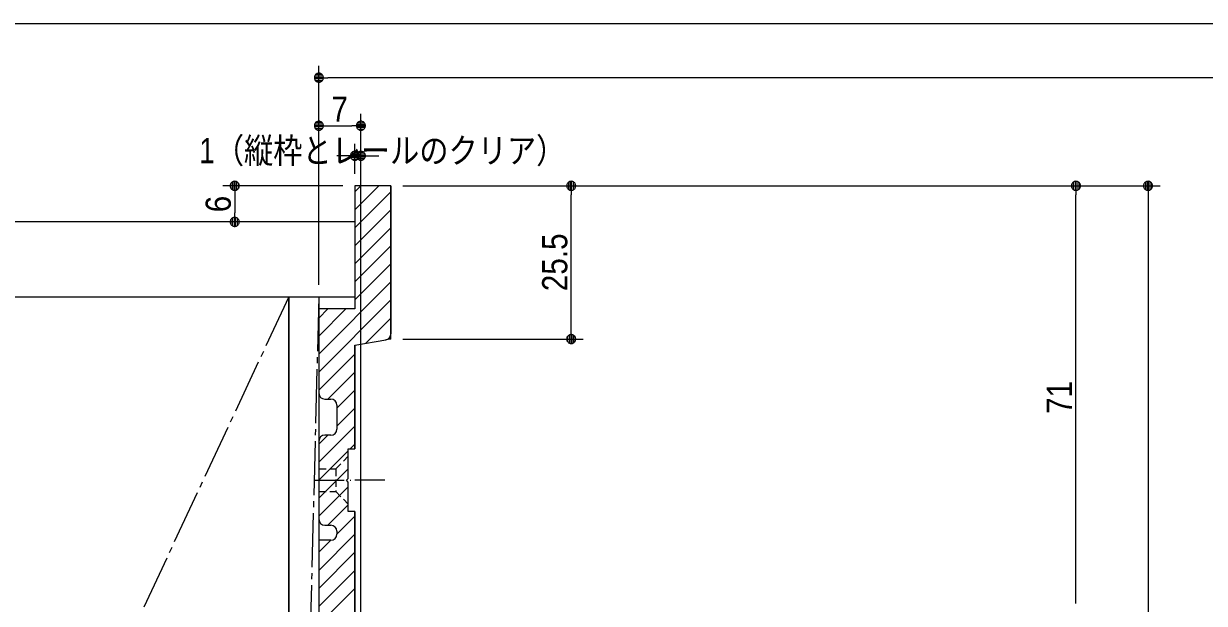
# Model space of a CAD drawing. Units: millimetres, scale not verified. Extents: x -606 to 606, y -304 to 304.
# Drawn here: x -389.9 to -193.4, y 180.5 to 277 of the extents above; entities that cross this region are included whole.
import ezdxf
from ezdxf.enums import TextEntityAlignment as Align

# ---------------------------------------------------------------- set-up
doc = ezdxf.new("R2010")
doc.units = ezdxf.units.MM
doc.header["$LTSCALE"] = 2
for name, pattern in [('CHAIN1', [8, 5, -1, 1, -1]), ('CHAIN2', [12, 9, -1, 1, -1]), ('DASHED1', [1.8, 1.2, -0.6])]:
    doc.linetypes.add(name, pattern=pattern)
for name, color, linetype, lineweight in [('0-0_1図面枠', 7, 'Continuous', 9), ('0-1_3一般', 7, 'Continuous', 9), ('0-2_2寸法-1', 7, 'Continuous', 9), ('0-3_0', 7, 'Continuous', 9), ('0-5_2寸法-2', 7, 'Continuous', 9)]:
    doc.layers.add(name, color=color, linetype=linetype, lineweight=lineweight)
doc.styles.add('ＭＳ Ｐゴシック', font='')
doc.styles.get('ＭＳ Ｐゴシック').set_extended_font_data('MS PGothic')

# ---------------------------------------------------------------- blocks, each defined once
blk = doc.blocks.new('グループ-2')
at = {"layer": '0-0_1図面枠'}
blk.add_lwpolyline([(-800, 554), (800, 554), (800, -554), (-800, -554)], close=True, dxfattribs=at)
blk = doc.blocks.new('図面枠')
at = {"layer": '0-0_1図面枠'}
blk.add_blockref('グループ-2', (0, 0), dxfattribs=at)
blk = doc.blocks.new('_Dot')
at = {"layer": '0-3_0'}
for p, q in [((-1, 0), (-2, 0)), ((0.978, 0.2), (-0.978, 0.2)), ((0.799, 0.6), (-0.799, 0.6)), ((0.916, -0.398), (-0.916, -0.398)), ((0.6, -0.798), (-0.6, -0.798))]:
    blk.add_line(p, q, dxfattribs=at)
for points in [[(1, 0), (0.992, 0.125), (0.969, 0.249), (0.93, 0.368), (0.876, 0.482), (0.809, 0.588), (0.729, 0.685), (0.637, 0.771), (0.536, 0.844), (0.426, 0.905), (0.309, 0.951), (0.187, 0.982), (0.063, 0.998), (-0.063, 0.998), (-0.187, 0.982), (-0.309, 0.951), (-0.426, 0.905), (-0.536, 0.844), (-0.637, 0.771), (-0.729, 0.685), (-0.809, 0.588), (-0.876, 0.482), (-0.93, 0.368), (-0.969, 0.249), (-0.992, 0.125), (-1, 0), (0, 0)], [(-1, 0), (-0.992, -0.125), (-0.969, -0.249), (-0.93, -0.368), (-0.876, -0.482), (-0.809, -0.588), (-0.729, -0.685), (-0.637, -0.771), (-0.536, -0.844), (-0.426, -0.905), (-0.309, -0.951), (-0.187, -0.982), (-0.063, -0.998), (0.063, -0.998), (0.187, -0.982), (0.309, -0.951), (0.426, -0.905), (0.536, -0.844), (0.637, -0.771), (0.729, -0.685), (0.809, -0.588), (0.876, -0.482), (0.93, -0.368), (0.969, -0.249), (0.992, -0.125), (1, 0), (0, 0)]]:
    blk.add_lwpolyline(points, close=True, dxfattribs=at)
blk = doc.blocks.new('グループ-7')
at = {"layer": '0-1_3一般'}
for p, q in [((-312, 498), (-310, 500)), ((-312, 492), (-304, 500)), ((-300, 500), (-300, 450.694)), ((-312, 486), (-300, 498)), ((-312, 480), (-300, 492)), ((-312, 488), (-601.241, 488)), ((-312, 488), (-312, 463)), ((-312, 474), (-300, 486)), ((-312, 468), (-300, 480)), ((-312, 462), (-300, 474)), ((-324, 444), (-300, 468)), ((-601.241, 463), (-312, 463)), ((-514, 463), (-334, 463)), ((-334, 78), (-334, 463)), ((-334, 463), (-324, 463)), ((-334, 463), (-334, 78)), ((-324, 463), (-324, 78)), ((-324, 438), (-300, 462)), ((-312, 459), (-324, 459)), ((-324, 459), (-324, 431)), ((-324, 456), (-321, 459)), ((-324, 450), (-315, 459)), ((-308.4, 447.6), (-300, 456)), ((-312, 447), (-301.671, 448.721)), ((-301.072, 448.928), (-300.236, 449.764)), ((-312, 447), (-312, 412.4)), ((-324, 432), (-312, 444)), ((-321, 429), (-312, 438)), ((-322, 429), (-320, 429)), ((-322, 429), (-320, 429)), ((-322, 429), (-320, 429)), ((-318, 426), (-312, 432)), ((-318, 427), (-318, 419)), ((-318, 427), (-318, 419)), ((-318, 427), (-318, 419)), ((-318, 420), (-312, 426)), ((-324, 408), (-312, 420)), ((-324, 414), (-321, 417)), ((-320, 417), (-322, 417)), ((-320, 417), (-322, 417)), ((-320, 417), (-322, 417)), ((-324, 415), (-324, 389)), ((-324, 415), (-324, 389)), ((-324, 415), (-324, 389)), ((-313.6, 412.4), (-312, 414)), ((-324, 402), (-314.2, 411.8)), ((-314.2, 412.4), (-312, 412.4)), ((-314.2, 402.6), (-314.2, 412.4)), ((-324, 396), (-314.2, 405.8)), ((-314.2, 402.6), (-314.8, 402)), ((-314.2, 401.4), (-314.8, 402)), ((-314.2, 391.6), (-314.2, 401.4)), ((-324, 390), (-314.2, 399.8)), ((-321, 387), (-314.2, 393.8)), ((-318, 384), (-312, 390)), ((-312, 391.6), (-314.2, 391.6)), ((-312, 391.6), (-312, 358)), ((-322, 387), (-320, 387)), ((-322, 387), (-320, 387)), ((-322, 387), (-320, 387)), ((-324, 372), (-312, 384)), ((-324, 382), (-324, 358)), ((-320, 382), (-324, 382)), ((-324, 378), (-320, 382)), ((-318, 385), (-318, 384)), ((-318, 385), (-318, 384)), ((-318, 385), (-318, 384)), ((-324, 366), (-312, 378)), ((-324, 360), (-312, 372)), ((-320, 358), (-312, 366))]:
    blk.add_line(p, q, dxfattribs=at)
at = {"layer": '0-1_3一般', "linetype": 'CHAIN2'}
for p, q in [((-334, 463), (-514, 78)), ((-324, 463), (-334, 78))]:
    blk.add_line(p, q, dxfattribs=at)
at = {"layer": '0-1_3一般', "linetype": 'DASHED1'}
for p, q in [((-300, 449), (-301.671, 448.721)), ((-300, 449), (-300, 450.694)), ((-318.4, 405.8), (-314.2, 410)), ((-324, 405.8), (-318.4, 405.8)), ((-318.4, 405.8), (-318.4, 398.2)), ((-324, 398.2), (-318.4, 398.2)), ((-318.4, 398.2), (-314.2, 394))]:
    blk.add_line(p, q, dxfattribs=at)
at = {"layer": '0-1_3一般', "linetype": 'CHAIN1'}
for p, q in [((-325.559, 402), (-313.359, 402)), ((-302.035, 402), (-314.035, 402))]:
    blk.add_line(p, q, dxfattribs=at)
at = {"layer": '0-1_3一般'}
for points in [[(-300, 450.694), (-300, 500), (-312, 500), (-312, 459), (-324, 459), (-324, 431)], [(-300, 450.694), (-300, 500), (-312, 500), (-312, 459), (-324, 459), (-324, 431)], [(-300, 500), (-312, 500), (-312, 459)], [(-320, 382), (-324, 382), (-324, 358), (-312, 358), (-312, 391.6), (-314.2, 391.6), (-314.2, 401.4), (-314.8, 402), (-314.2, 402.6), (-314.2, 412.4), (-312, 412.4), (-312, 447), (-301.671, 448.721)], [(-320, 382), (-324, 382), (-324, 358), (-312, 358), (-312, 391.6), (-314.2, 391.6), (-314.2, 401.4), (-314.8, 402), (-314.2, 402.6), (-314.2, 412.4), (-312, 412.4), (-312, 447), (-301.671, 448.721)]]:
    blk.add_lwpolyline(points, dxfattribs=at)
for centre, start, end in [((-302, 450.694), 279.46232, 0), ((-302, 450.694), 279.46232, 360), ((-302, 450.694), 279.46232, 0), ((-322, 431), 180, 270), ((-322, 431), 180, 270), ((-322, 431), 180, 270), ((-320, 427), 0, 90), ((-320, 427), 360, 90), ((-320, 427), 0, 90), ((-322, 415), 90, 180), ((-322, 415), 90, 180), ((-322, 415), 90, 180), ((-320, 419), 270, 0), ((-320, 419), 270, 0), ((-320, 419), 270, 0), ((-322, 389), 180, 270), ((-322, 389), 180, 270), ((-322, 389), 180, 270), ((-320, 385), 0, 90), ((-320, 385), 360, 90), ((-320, 385), 0, 90), ((-320, 384), 270, 0), ((-320, 384), 270, 360), ((-320, 384), 270, 0)]:
    blk.add_arc(centre, 2, start, end, dxfattribs=at)

msp = doc.modelspace()

# ---------------------------------------------------------------- linework, layer by layer
at = {"layer": '0-2_2寸法-1'}
for p, q in [((-340.75, 262), (-340.75, 270)), ((-25.251, 268), (-339.249, 268)), ((-340.75, 233.5), (-340.75, 262)), ((-333.75, 88.7), (-333.75, 262)), ((-339.249, 260), (-335.251, 260)), ((-336.75, 250), (-356.75, 250)), ((-326.75, 250), (-296.75, 250)), ((-296.75, 250), (-212.75, 250)), ((-212.75, 250), (-200.75, 250)), ((-354.75, 248.499), (-354.75, 245.501)), ((-298.75, 226.001), (-298.75, 248.499)), ((-214.75, 180.501), (-214.75, 248.499)), ((-202.75, 248.499), (-202.75, 22.001)), ((-336.75, 244), (-356.75, 244)), ((-326.75, 224.5), (-296.75, 224.5))]:
    msp.add_line(p, q, dxfattribs=at)
at = {"layer": '0-5_2寸法-2'}
for p, q in [((-334.75, 252), (-334.75, 257)), ((-333.75, 257), (-333.73, 257)), ((-336.251, 255), (-337.751, 255)), ((-334.75, 255), (-333.75, 255)), ((-332.249, 255), (-330.749, 255))]:
    msp.add_line(p, q, dxfattribs=at)

# ---------------------------------------------------------------- block references
at = {"layer": '0-0_1図面枠', "xscale": 0.5, "yscale": 0.5}
msp.add_blockref('図面枠', (-178.75, 0), dxfattribs=at)
at = {"layer": '0-1_3一般', "xscale": 0.5, "yscale": 0.5}
msp.add_blockref('グループ-7', (-178.75, 0), dxfattribs=at)
at = {"layer": '0-2_2寸法-1', "xscale": 0.7503418, "yscale": 0.7503418}
for p, rotation in [((-340.75, 268), 180), ((-340.75, 260), 180), ((-354.75, 250), 90), ((-298.75, 250), 90), ((-214.75, 250), 90), ((-202.75, 250), 90), ((-354.75, 244), 270), ((-298.75, 224.5), 270)]:
    msp.add_blockref('_Dot', p, dxfattribs=dict(at, rotation=rotation))
msp.add_blockref('_Dot', (-333.75, 260), dxfattribs=at)
at = {"layer": '0-5_2寸法-2', "xscale": 0.7503418, "yscale": 0.7503418}
msp.add_blockref('_Dot', (-334.75, 255), dxfattribs=at)
at = {"layer": '0-5_2寸法-2', "xscale": 0.7503418, "yscale": 0.7503418, "rotation": 180}
msp.add_blockref('_Dot', (-333.75, 255), dxfattribs=at)

# ---------------------------------------------------------------- texts
at = {"layer": '0-2_2寸法-1', "style": 'ＭＳ Ｐゴシック', "width": 0.9}
msp.add_text('7', height=4.194, dxfattribs=at).set_placement((-338.667, 259.394), align=Align.BOTTOM_LEFT)
for s, p in [('6', (-354.144, 245.595)), ('25.5', (-298.144, 232.464)), ('71', (-214.155, 212.03))]:
    msp.add_text(s, height=4.194, rotation=90, dxfattribs=at).set_placement(p, align=Align.BOTTOM_LEFT)
at = {"layer": '0-5_2寸法-2', "style": 'ＭＳ Ｐゴシック', "width": 0.85}
msp.add_text('1（縦枠とレールのクリア）', height=4.193, dxfattribs=at).set_placement((-360.656, 252.514), align=Align.BOTTOM_LEFT)

doc.saveas('drawing.dxf')
